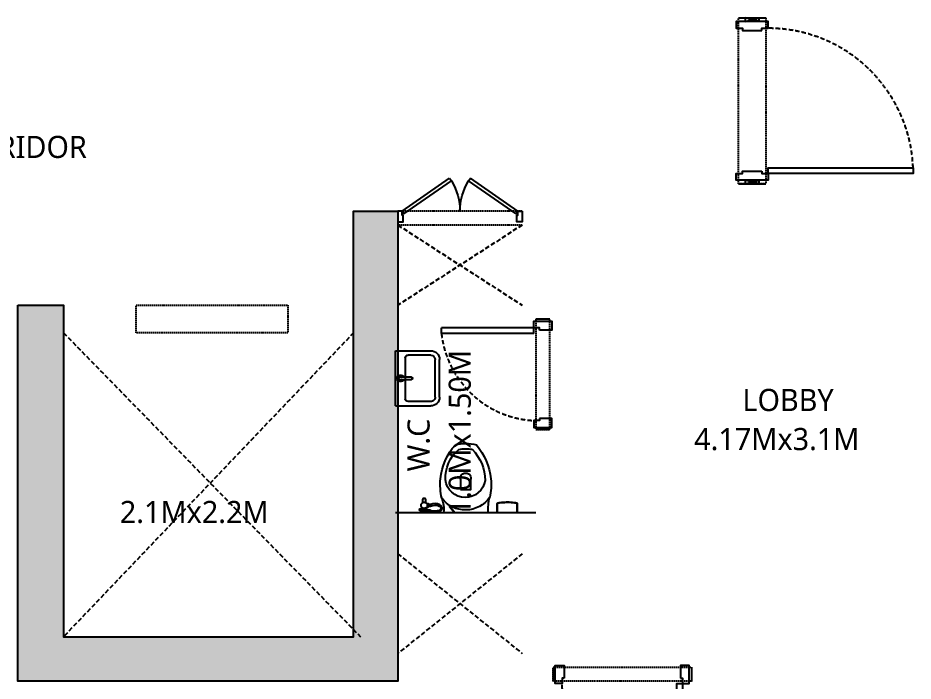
# Model space of a CAD drawing. Header units: millimetres. Extents: x 2061841 to 105821645, y -77612 to 48520811.
# Drawn here: x 105498165 to 105504645, y 48480538 to 48485338 of the extents above; entities that cross this region are included whole.
import ezdxf

# ---------------------------------------------------------------- set-up
doc = ezdxf.new("R2010")
doc.units = ezdxf.units.MM
doc.header["$LTSCALE"] = 10
doc.header["$MEASUREMENT"] = 0
doc.linetypes.add('HIDDEN2', pattern=[4.7625, 3.175, -1.5875])
for name, color, linetype in [('A-ANNO-LABL', 140, 'Continuous'), ('A-DOOR', 6, 'Continuous'), ('A-ELEV-HIDN', 54, 'HIDDEN2'), ('A-FLOR-FNSH', 74, 'Continuous'), ('A-WALL', 3, 'Continuous'), ('AP-SANR-FIXT', 74, 'Continuous'), ('AS-COLS', 2, 'Continuous'), ('S-OPENING', 6, 'Continuous'), ('xb_type d_second fl_typ_fl$0$A-DOOR', 8, 'Continuous'), ('xb_type d_second fl_typ_fl$0$A-WALL', 8, 'Continuous'), ('xr_TDT02_Toilet_01_settingout$0$A-ELEV-FINE', 8, 'Continuous')]:
    doc.layers.add(name, color=color, linetype=linetype)
doc.layers.add('S-STRCOL HATCH', color=33, linetype='Continuous', lineweight=9)
doc.styles.add('Lucida SU', font='l_10646.ttf')

# ---------------------------------------------------------------- blocks, each defined once
blk = doc.blocks.new('main door 1200')
at = {"color": 251}
for p, q in [((25, -50, 0), (0, -50, 0)), ((0, -50, 0), (25, -150, 0)), ((0, -150, 0), (25, -50, 0)), ((1200, -50, 0), (1175, -50, 0)), ((1175, -50, 0), (1200, -150, 0)), ((1175, -150, 0), (1200, -50, 0)), ((0, -150, 0), (25, -150, 0)), ((1175, -150, 0), (1200, -150, 0))]:
    blk.add_line(p, q, dxfattribs=at)
at = {"elevation": 0}
for points in [[(90, -170), (75, -170), (75, -215), (25, -215), (25, 15), (75, 15), (75, -30), (90, -30)], [(1110, -170), (1125, -170), (1125, -215), (1175, -215), (1175, 15), (1125, 15), (1125, -30), (1110, -30)], [(114.1, -1264.8), (74.1, -1264.8), (75, -215), (115, -215)]]:
    blk.add_lwpolyline(points, close=True, dxfattribs=at)
at = {"layer": 'A-ELEV-HIDN'}
blk.add_arc((74, -214.6, 0), 1051, 272.18616, 359.97821, dxfattribs=at)
at = {"layer": 'A-WALL'}
for p, q in [((0, 0), (0, -200)), ((1200, 0), (1200, -200))]:
    blk.add_line(p, q, dxfattribs=at)
blk = doc.blocks.new('Door FHC')
for p, q in [((-1127.9, 9.5, 0), (-1145, -15.1, 0)), ((-1127.9, 9.5, 0), (-681, -301.1, 0)), ((-72.1, 9.6, 0), (-518.9, -301, 0)), ((-72.1, 9.6, 0), (-55, -15, 0)), ((-1145, -15.1, 0), (-698.2, -325.7, 0)), ((-55, -15, 0), (-501.8, -325.7, 0)), ((-698.2, -325.7, 0), (-681, -301.1, 0)), ((-518.9, -301, 0), (-501.8, -325.7, 0))]:
    blk.add_line(p, q)
at = {"elevation": 0}
for points in [[(-1185, -15.1), (-1185, 84.9), (-1135, 84.9), (-1135, 19.9), (-1145, 19.9), (-1145, -15.1)], [(-15, -15), (-15, 85), (-65, 85), (-65, 20), (-55, 20), (-55, -15)]]:
    blk.add_lwpolyline(points, close=True, dxfattribs=at)
for centre, start, end in [((-1145, -15.1, 0), 328.356, 0), ((-55, -15, 0), 179.98406, 211.65716)]:
    blk.add_arc(centre, 545, start, end)
blk = doc.blocks.new('xb_type d_second fl_typ_fl$0$Door frame 100wall')
blk.add_lwpolyline([(-80, 75), (-65, 75), (-65, 115), (-15, 115), (-15, -15), (-80, -15)], close=True)
at = {"layer": 'xb_type d_second fl_typ_fl$0$A-WALL'}
blk.add_line((0, 0), (0, 100), dxfattribs=at)
blk = doc.blocks.new('xb_type d_second fl_typ_fl$0$bedroom door')
blk.add_lwpolyline([(105.1, -983.9), (105.1, -115), (65.1, -115), (65.1, -983.9), (105.1, -983.9)])
at = {"layer": 'A-ELEV-HIDN'}
blk.add_arc((65.1, -115), 869.9, 272.63566, 0, dxfattribs=at)
at = {"rotation": 180}
blk.add_blockref('xb_type d_second fl_typ_fl$0$Door frame 100wall', (0, 0), dxfattribs=at)
at = {"xscale": -1, "rotation": 180}
blk.add_blockref('xb_type d_second fl_typ_fl$0$Door frame 100wall', (1000, 0), dxfattribs=at)
blk = doc.blocks.new('xr_TDT02_Toilet_01_settingout$0$wc')
at = {"layer": 'AP-SANR-FIXT', "ltscale": 0.2}
for p, q in [((20461.6, 4689.7), (20497.7, 4689.7)), ((20461.7, 4678.8), (20497.7, 4678.8)), ((20486.6, 4691.9), (20469.3, 4691.9)), ((20469.3, 4678.8), (20469.3, 4671.7)), ((20486.6, 4678.8), (20486.6, 4672.2)), ((20740, 4462.3), (20740, 4536.7)), ((20741.2, 4537.9), (20815.6, 4537.9)), ((20816.8, 4536.7), (20816.8, 4462.3))]:
    blk.add_line(p, q, dxfattribs=at)
for points in [[(20471.3, 4681, 0.336902), (20471.3, 4687.4), (20453.3, 4687.4, 0.507062), (20453.3, 4681)], [(20457.1, 4643.7, 0.066607), (20460.1, 4638.4, -0.017063), (20475.3, 4629.7, 0.066607), (20481.4, 4629.7, -0.017063), (20496.6, 4638.4, 0.066607), (20499.7, 4643.7, -0.017063), (20499.7, 4661.3, 0.066607), (20496.6, 4666.6, -0.017063), (20481.4, 4675.3, 0.066607), (20475.3, 4675.3, -0.017063), (20460.1, 4666.6, 0.066607), (20457.1, 4661.3, -0.017063)]]:
    blk.add_lwpolyline(points, format="xyb", close=True, dxfattribs=at)
for points in [[(20469.3, 4689.7), (20469.3, 4691.9), (20465.8, 4695.5), (20465.8, 4703.5), (20490.1, 4703.5), (20490.1, 4695.5), (20486.6, 4691.9), (20486.6, 4689.7)], [(20497.2, 4639.2), (20506.1, 4639.2), (20506.1, 4665.8), (20497.2, 4665.8)]]:
    blk.add_lwpolyline(points, dxfattribs=at)
for points in [[(20525, 4659.1, 0.260106), (20587.7, 4657.6, 0.770876), (20584, 4691, 0.197727), (20497.7, 4678.8), (20497.7, 4689.7, -0.200316), (20586.3, 4699.5, -0.713234), (20592, 4647.6, -0.235015), (20525, 4646.8)], [(20467.4, 4634.4, 0.031577), (20470.4, 4606.4, 0.908601), (20485.5, 4606.4, 0.031024), (20488.5, 4633.9)]]:
    blk.add_lwpolyline(points, format="xyb", dxfattribs=at)
blk.add_lwpolyline([(20506.1, 4643.9), (20525, 4643.9), (20525, 4661.1), (20506.1, 4661.1)], close=True, dxfattribs=at)
for centre, radius, start, end in [((20453.3, 4684.2), 9.98, 18.81137, 341.38957), ((20411.1, 4679.4), 208.8, 338.08842, 6.70125), ((20776.2, 4470), 216, 35.17577, 142.48796), ((21291.6, 4686.1), 351.1, 177.12121, 195.14807), ((21075.2, 4500.6), 481, 167.89854, 184.84559), ((20775.6, 4450.6), 144.6, 8.36699, 173.12963), ((20815.6, 4536.7), 1.26, 0, 90), ((20541.5, 4502.1), 421.4, 354.25739, 12.64046), ((20601, 4472.2), 317.7, 314.86936, 359.91057), ((21011.6, 4496.9), 417.4, 185.07634, 222.29996), ((20901.7, 4455.1), 270, 177.28237, 230.29514), ((20778.4, 4457.7), 38.7, 173.18772, 6.81228), ((20528.1, 4501.3), 434.7, 318.92109, 354.55067), ((20780, 4451.5), 247.7, 251.88898, 287.81677), ((20778.1, 4490.2), 247.7, 258.61457, 280.93916)]:
    blk.add_arc(centre, radius, start, end, dxfattribs=at)
blk.add_rational_spline([(21005.4, 4703.3), (21005.4, 4679), (21005.4, 4654.7), (21005.4, 4646.2), (21005.4, 4637.7), (21078.3, 4622.9), (21151.3, 4637.6), (21151.3, 4646.1), (21151.3, 4654.6), (21151.3, 4678.9), (21151.3, 4703.3)], [1, 1, 1, 1, 1, 0.980198019802, 1, 1, 1, 1, 1], degree=2, knots=[0, 0, 0, 1, 1, 2, 2, 2.398675, 2.398675, 3.398675, 3.398675, 4.398675, 4.398675, 4.398675], dxfattribs=at)
at = {"layer": 'AP-SANR-FIXT'}
blk.add_rational_spline([(21151.3, 4703.3), (21078.4, 4703.3), (21005.4, 4703.3), (21005.4, 4679), (21005.4, 4654.7), (21005.4, 4646.2), (21005.4, 4637.7), (21078.3, 4622.9), (21151.3, 4637.6), (21151.3, 4646.1), (21151.3, 4654.6), (21151.3, 4678.9), (21151.3, 4703.3)], [1, 1, 1, 1, 1, 1, 1, 0.980198019802, 1, 1, 1, 1, 1], degree=2, knots=[0, 0, 0, 1, 1, 2, 2, 3, 3, 3.398675, 3.398675, 4.398675, 4.398675, 5.398675, 5.398675, 5.398675], dxfattribs=at)
blk = doc.blocks.new('*U732')
for p, q in [((250, -25), (-250, -25)), ((-250, -25), (-250, -345)), ((250, -25), (250, -345)), ((-210, -345), (-210, -139.4)), ((-184.6, -114), (184.6, -114)), ((-9.8, -169.5), (-9.8, -81.7)), ((9.8, -81.7), (9.8, -169.5)), ((210, -345), (210, -139.4)), ((170, -385), (-170, -385)), ((170, -425), (-170, -425))]:
    blk.add_line(p, q)
for centre, radius, start, end in [((0, -71.6), 30.1, 288.92491, 251.07507), ((0, -70.8), 14.7, 311.81178, 228.18822), ((-184.6, -139.4), 25.4, 90, 180), ((184.6, -139.4), 25.4, 360, 90), ((0, -169.5), 9.77, 180, 0), ((-170, -345), 80, 180, 270), ((-170, -345), 40, 180, 270), ((170, -345), 40, 270, 0), ((170, -345), 80, 270, 0)]:
    blk.add_arc(centre, radius, start, end)
blk = doc.blocks.new('xb_type d_second fl_typ_fl$0$toilet door')
at = {"layer": 'A-ELEV-HIDN'}
blk.add_arc((-1763.3, 7052.9), 711.1, 96.47028, 177.00714, dxfattribs=at)
at = {"layer": 'xb_type d_second fl_typ_fl$0$A-DOOR'}
for p, q in [((-1843.4, 7090), (-1843.4, 7759.4)), ((-1843.4, 7759.4), (-1803.4, 7759.4)), ((-1803.4, 7090), (-1803.4, 7759.4)), ((-1843.4, 7090), (-1803.4, 7090))]:
    blk.add_line(p, q, dxfattribs=at)
at = {"layer": 'xb_type d_second fl_typ_fl$0$A-DOOR', "xscale": -1}
blk.add_blockref('xb_type d_second fl_typ_fl$0$Door frame 100wall', (-2538.4, 6975), dxfattribs=at)
at = {"layer": 'xb_type d_second fl_typ_fl$0$A-DOOR'}
blk.add_blockref('xb_type d_second fl_typ_fl$0$Door frame 100wall', (-1738.4, 6975), dxfattribs=at)
blk = doc.blocks.new('TOWER-A TYPICAL FLOOR FRAMING PLAN N')
at = {"layer": 'S-STRCOL HATCH'}
h = blk.add_hatch(color=256, dxfattribs=at)
h.dxf.hatch_style = 1
h.paths.add_polyline_path([(102735164.9, 48581274.1), (102735494.9, 48581273.5), (102735494.9, 48578873.2), (102737594.9, 48578873.2), (102737594.9, 48581953.3), (102737914.9, 48581953.3), (102737914.9, 48578553.2), (102735164.9, 48578553.2)])
at = {"layer": 'A-ELEV-HIDN', "ltscale": 0.3}
for p, q in [((102738814.9, 48581952.5), (102737914.9, 48581952.5)), ((102738814.9, 48581852.5), (102737914.9, 48581852.5))]:
    blk.add_line(p, q, dxfattribs=at)
at = {"layer": 'A-ELEV-HIDN'}
for p, q in [((102738814.9, 48581853.2), (102737914.9, 48581273.1)), ((102737914.9, 48581853.2), (102738814.9, 48581273.1)), ((102738814.9, 48579473.1), (102737914.9, 48578752.5)), ((102737914.9, 48579473.1), (102738814.9, 48578752.5))]:
    blk.add_line(p, q, dxfattribs=at)
at = {"layer": 'A-ELEV-HIDN', "ltscale": 0.3}
for points in [[(102740379.9, 48583352.5), (102740579.9, 48583352.5), (102740579.9, 48582152.5), (102740379.9, 48582152.5)], [(102739014.9, 48581173.1), (102738914.9, 48581173.1), (102738914.9, 48580373.1), (102739014.9, 48580373.1)], [(102739039.9, 48578652.5), (102740039.9, 48578652.5), (102740039.9, 48578552.5), (102739039.9, 48578552.5)]]:
    blk.add_lwpolyline(points, close=True, dxfattribs=at)
at = {"layer": 'A-ELEV-HIDN', "ltscale": 0.3, "elevation": 0}
blk.add_lwpolyline([(102736019.9, 48581273.4), (102737119.9, 48581273.4), (102737119.9, 48581073.4), (102736019.9, 48581073.4)], close=True, dxfattribs=at)
at = {"layer": 'A-ELEV-HIDN', "elevation": 0}
for points in [[(102735494.9, 48581073.4), (102737644.9, 48578873.4)], [(102737594.9, 48581073.4), (102735494.9, 48578872.8)]]:
    blk.add_lwpolyline(points, dxfattribs=at)
at = {"layer": 'A-FLOR-FNSH'}
blk.add_line((102737897.1, 48579773.1), (102738914.9, 48579773.1), dxfattribs=at)
at = {"layer": 'AS-COLS', "elevation": 0}
blk.add_lwpolyline([(102735164.9, 48581273.4), (102735494.9, 48581272.8), (102735494.9, 48578872.5), (102737594.9, 48578872.5), (102737594.9, 48581952.6), (102737914.9, 48581952.6), (102737914.9, 48578552.5), (102735164.9, 48578552.5)], close=True, dxfattribs=at)
at = {"layer": 'A-DOOR'}
for name, p, rotation in [('main door 1200', (102740379.9, 48582152.5, 0), 90), ('xb_type d_second fl_typ_fl$0$toilet door', (102745989.9, 48582911.5), 90.00000000000001)]:
    blk.add_blockref(name, p, dxfattribs=dict(at, rotation=rotation))
at = {"layer": 'A-DOOR', "xscale": -0.769230761966821, "yscale": 0.769230761966821, "zscale": 0.769230761966821, "rotation": 180}
blk.add_blockref('Door FHC', (102738826.4, 48581941, 0), dxfattribs=at)
at = {"layer": 'A-DOOR', "xscale": -1}
blk.add_blockref('xb_type d_second fl_typ_fl$0$bedroom door', (102740039.9, 48578649.5), dxfattribs=at)
at = {"layer": 'AP-SANR-FIXT', "xscale": -0.8000000000000032, "yscale": 0.8000000000000032, "zscale": 0.8000000000000032, "rotation": 89.99999999999994}
blk.add_blockref('*U732', (102737877.1, 48580743.9), dxfattribs=at)
at = {"layer": 'xr_TDT02_Toilet_01_settingout$0$A-ELEV-FINE', "linetype": 'Continuous', "xscale": -1, "rotation": 180}
blk.add_blockref('xr_TDT02_Toilet_01_settingout$0$wc', (102717627.6, 48584476.9), dxfattribs=at)
at = {"layer": 'A-ANNO-LABL', "style": 'Lucida SU'}
for s, p in [('2.2M WIDE CORRIDOR', (102733470.9, 48582338.5)), ('LOBBY', (102740409.3, 48580507, 414.8)), ('4.17Mx3.1M', (102740060, 48580224.3, 207.4)), ('2.1Mx2.2M', (102735902.6, 48579696.4, 0))]:
    blk.add_text(s, height=160, dxfattribs=at).set_placement(p)
for s, p in [('1.0Mx1.50M', (102738443.2, 48579752.5, 207.4)), ('W.C', (102738144.7, 48580070, 207.4))]:
    blk.add_text(s, height=160, rotation=90, dxfattribs=at).set_placement(p)

msp = doc.modelspace()

# ---------------------------------------------------------------- block references
at = {"layer": 'S-OPENING'}
msp.add_blockref('TOWER-A TYPICAL FLOOR FRAMING PLAN N', (2763000.3, -98014.7), dxfattribs=at)

doc.saveas('drawing.dxf')
